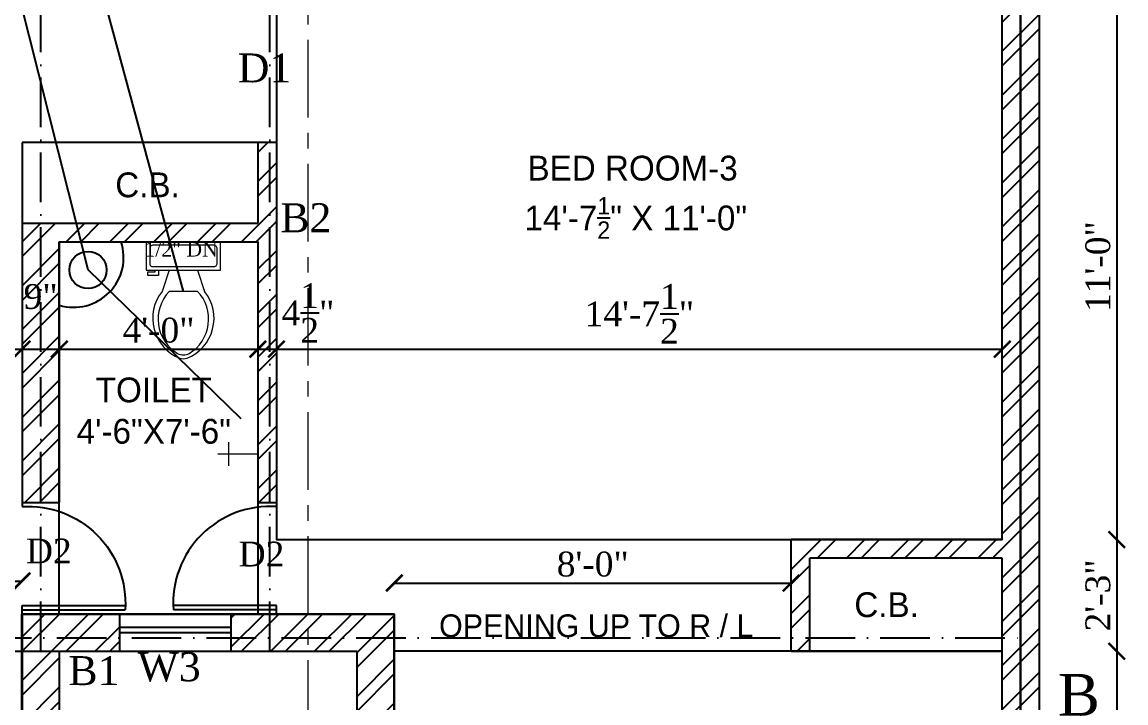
# Model space of a CAD drawing. Header units: feet. Extents: x -3489 to 100857, y -7396 to -4185.
# Drawn here: x 98097.5 to 98364.4, y -5681.7 to -5517.1 of the extents above; entities that cross this region are included whole.
import ezdxf
from ezdxf.enums import TextEntityAlignment as Align

# ---------------------------------------------------------------- set-up
doc = ezdxf.new("R2010")
doc.units = ezdxf.units.FT
doc.header["$MEASUREMENT"] = 0
for name, pattern in [('ACAD_ISO10W100', [18, 12, -3, 0, -3]), ('CENTER', [2, 1.25, -0.25, 0.25, -0.25]), ('DASHDOTX2', [2, 1, -0.5, 0, -0.5])]:
    doc.linetypes.add(name, pattern=pattern)
for name, color, linetype, lineweight in [('BEAM', 5, 'DASHDOTX2', 30), ('Grid', 252, 'CENTER', 20), ('SANITARY', 140, 'Continuous', 13), ('SANTRY', 7, 'Continuous', 15)]:
    doc.layers.add(name, color=color, linetype=linetype, lineweight=lineweight)
doc.layers.add('BLK_1_FLR_0_BLT_UP_AREA', color=25, linetype='Continuous', true_color=0x995f4c, plot=False)
doc.layers.add('BLK_1_FLR_0_BLT_UP_AREA_EXISTING', color=25, linetype='Continuous', true_color=0x995f4c, plot=False)
doc.layers.add('BLK_1_FLR_0_REGULAR_ROOM_2', color=1, linetype='Continuous', plot=False)
doc.layers.add('BLK_1_FLR_0_REGULAR_ROOM_3', color=1, linetype='Continuous', plot=False)
for name, color, linetype in [('BLK_1_FLR_0_WATER_CLOSET', 7, 'Continuous'), ('DOOR', 175, 'Continuous'), ('JOINERY TEXT', 170, 'Continuous'), ('TEXT', 5, 'Continuous'), ('TOILET FIXTURES', 35, 'Continuous'), ('WALL', 1, 'Continuous')]:
    doc.layers.add(name, color=color, linetype=linetype)
doc.styles.add('33', font='arial.ttf', dxfattribs={"height": 8})
doc.styles.add('VEENI', font='times.ttf')
doc.styles.add('VINOD', font='times.ttf')
doc.dimstyles.new('Standard$0', dxfattribs={"dimtxt": 9, "dimasz": 9, "dimexe": 9, "dimexo": 9, "dimgap": 4.8125, "dimtad": 0, "dimdec": 3, "dimzin": 3, "dimdsep": 46, "dimlunit": 4, "dimtxsty": '33', "dimblk": 'DOTSMALL', "dimblk1": 'ARCHTICK', "dimblk2": 'ARCHTICK', "dimcen": 0.09, "dimclrd": 256, "dimclre": 256, "dimclrt": 256, "dimadec": 0, "dimazin": 0, "dimtfac": 0.75, "dimtdec": 3, "dimtix": 1, "dimtofl": 0, "dimtmove": 2, "dimatfit": 3, "dimldrblk": 'DOTSMALL', "dimfxl": 1, "dimtolj": 1, "dimtzin": 0, "dimlwd": -1, "dimlwe": -1, "dimarcsym": 0})
pattern_1 = [(45, (6274.425, -406.5176), (-5.30330086, 5.30330086), []), (45, (6277.96, -406.5176), (-5.30330086, 5.30330086), [])]

# ---------------------------------------------------------------- blocks, each defined once
blk = doc.blocks.new('_ArchTick')
at = {"color": 0, "linetype": 'ByBlock', "const_width": 0.15}
blk.add_lwpolyline([(-0.5, -0.5), (0.5, 0.5)], dxfattribs=at)
blk = doc.blocks.new('*D82')
at = {"transparency": 16777216}
blk.add_line((98362.16, -5510.2), (98362.16, -5642.2), dxfattribs=at)
at = {"layer": 'Defpoints', "color": 0, "transparency": 16777216}
for p in [(98334.48, -5510.2), (98334.48, -5642.2), (98362.16, -5642.2)]:
    blk.add_point(p, dxfattribs=at)
at = {"transparency": 16777216, "xscale": 4, "yscale": 4, "zscale": 4}
for p, rotation in [((98362.16, -5510.2), 90), ((98362.16, -5642.2), 270)]:
    blk.add_blockref('_ArchTick', p, dxfattribs=dict(at, rotation=rotation))
at = {"lineweight": 25, "transparency": 16777216, "insert": (98357.61, -5576.2), "char_height": 6, "attachment_point": 5, "rotation": 90, "style": 'VINOD'}
blk.add_mtext('\\A1;11\'-0"', dxfattribs=at)
blk = doc.blocks.new('*D83')
at = {"transparency": 16777216}
blk.add_line((98362.16, -5642.2), (98362.16, -5669.2), dxfattribs=at)
at = {"layer": 'Defpoints', "color": 0, "transparency": 16777216}
for p in [(98334.48, -5642.2), (98334.48, -5669.2), (98362.16, -5669.2)]:
    blk.add_point(p, dxfattribs=at)
at = {"transparency": 16777216, "xscale": 4, "yscale": 4, "zscale": 4}
for p, rotation in [((98362.16, -5642.2), 90), ((98362.16, -5669.2), 270)]:
    blk.add_blockref('_ArchTick', p, dxfattribs=dict(at, rotation=rotation))
at = {"lineweight": 25, "transparency": 16777216, "insert": (98357.61, -5655.7), "char_height": 6, "attachment_point": 5, "rotation": 90, "style": 'VINOD'}
blk.add_mtext('\\A1;2\'-3"', dxfattribs=at)
blk = doc.blocks.new('*D84')
at = {"transparency": 16777216}
blk.add_line((98362.16, -5669.2), (98362.16, -5822.2), dxfattribs=at)
at = {"layer": 'Defpoints', "color": 0, "transparency": 16777216}
for p in [(98334.48, -5669.2), (98334.48, -5822.2), (98362.16, -5822.2)]:
    blk.add_point(p, dxfattribs=at)
at = {"transparency": 16777216, "xscale": 4, "yscale": 4, "zscale": 4}
for p, rotation in [((98362.16, -5669.2), 90), ((98362.16, -5822.2), 270)]:
    blk.add_blockref('_ArchTick', p, dxfattribs=dict(at, rotation=rotation))
at = {"lineweight": 25, "transparency": 16777216, "insert": (98357.6, -5745.7), "char_height": 6, "attachment_point": 5, "rotation": 90, "style": 'VINOD'}
blk.add_mtext('\\A1;12\'-9"', dxfattribs=at)
blk = doc.blocks.new('39')
at = {"layer": 'DOOR'}
for p, q in [((1.5, 0), (1.5, 36)), ((3, 0), (3, 36)), ((0, 0), (3, 0)), ((39, 0), (37.5, 0))]:
    blk.add_line(p, q, dxfattribs=at)
blk.add_arc((3.73, 2.23), 33.85, 356.2302, 93.7698, dxfattribs=at)
blk = doc.blocks.new('*D94')
at = {"transparency": 16777216}
blk.add_line((98187.48, -5652.72), (98283.43, -5652.72), dxfattribs=at)
at = {"layer": 'Defpoints', "color": 0, "transparency": 16777216}
for p in [(98283.43, -5652.72), (98187.48, -5660.2), (98283.43, -5660.2)]:
    blk.add_point(p, dxfattribs=at)
at = {"transparency": 16777216, "xscale": 4, "yscale": 4, "zscale": 4, "rotation": 180}
blk.add_blockref('_ArchTick', (98187.48, -5652.72), dxfattribs=at)
at = {"transparency": 16777216, "xscale": 4, "yscale": 4, "zscale": 4}
blk.add_blockref('_ArchTick', (98283.43, -5652.72), dxfattribs=at)
at = {"lineweight": 25, "transparency": 16777216, "insert": (98235.46, -5648.17), "char_height": 6, "attachment_point": 5, "style": 'VINOD'}
blk.add_mtext('\\A1;8\'-0"', dxfattribs=at)
blk = doc.blocks.new('*D98')
at = {"transparency": 16777216}
blk.add_line((97947.48, -5596.16), (98097.48, -5596.16), dxfattribs=at)
at = {"layer": 'Defpoints', "color": 0, "transparency": 16777216}
for p in [(97947.48, -5596.16), (98097.48, -5596.16), (98097.48, -5596.16)]:
    blk.add_point(p, dxfattribs=at)
at = {"transparency": 16777216, "xscale": 4, "yscale": 4, "zscale": 4, "rotation": 180}
blk.add_blockref('_ArchTick', (97947.48, -5596.16), dxfattribs=at)
at = {"transparency": 16777216, "xscale": 4, "yscale": 4, "zscale": 4}
blk.add_blockref('_ArchTick', (98097.48, -5596.16), dxfattribs=at)
at = {"lineweight": 25, "transparency": 16777216, "insert": (98022.48, -5591.61), "char_height": 6, "attachment_point": 5, "style": 'VINOD'}
blk.add_mtext('\\A1;12\'-6"', dxfattribs=at)
blk = doc.blocks.new('*D99')
at = {"transparency": 16777216}
blk.add_line((98097.48, -5596.16), (98106.48, -5596.16), dxfattribs=at)
at = {"layer": 'Defpoints', "color": 0, "transparency": 16777216}
for p in [(98097.48, -5596.16), (98106.48, -5596.16), (98106.48, -5596.16)]:
    blk.add_point(p, dxfattribs=at)
at = {"transparency": 16777216, "xscale": 4, "yscale": 4, "zscale": 4, "rotation": 180}
blk.add_blockref('_ArchTick', (98097.48, -5596.16), dxfattribs=at)
at = {"transparency": 16777216, "xscale": 4, "yscale": 4, "zscale": 4}
blk.add_blockref('_ArchTick', (98106.48, -5596.16), dxfattribs=at)
at = {"lineweight": 25, "transparency": 16777216, "insert": (98101.98, -5583.48), "char_height": 6, "attachment_point": 5, "style": 'VINOD'}
blk.add_mtext('\\A1;9"', dxfattribs=at)
blk = doc.blocks.new('*D100')
at = {"transparency": 16777216}
blk.add_line((98106.48, -5596.16), (98154.48, -5596.16), dxfattribs=at)
at = {"layer": 'Defpoints', "color": 0, "transparency": 16777216}
for p in [(98106.48, -5596.16), (98154.48, -5596.16), (98154.48, -5596.16)]:
    blk.add_point(p, dxfattribs=at)
at = {"transparency": 16777216, "xscale": 4, "yscale": 4, "zscale": 4, "rotation": 180}
blk.add_blockref('_ArchTick', (98106.48, -5596.16), dxfattribs=at)
at = {"transparency": 16777216, "xscale": 4, "yscale": 4, "zscale": 4}
blk.add_blockref('_ArchTick', (98154.48, -5596.16), dxfattribs=at)
at = {"lineweight": 25, "transparency": 16777216, "insert": (98130.48, -5591.61), "char_height": 6, "attachment_point": 5, "style": 'VINOD'}
blk.add_mtext('\\A1;4\'-0"', dxfattribs=at)
blk = doc.blocks.new('*D101')
at = {"transparency": 16777216}
blk.add_line((98154.48, -5596.16), (98158.98, -5596.16), dxfattribs=at)
at = {"layer": 'Defpoints', "color": 0, "transparency": 16777216}
for p in [(98154.48, -5596.16), (98158.98, -5596.16), (98158.98, -5596.16)]:
    blk.add_point(p, dxfattribs=at)
at = {"transparency": 16777216, "xscale": 4, "yscale": 4, "zscale": 4, "rotation": 180}
blk.add_blockref('_ArchTick', (98154.48, -5596.16), dxfattribs=at)
at = {"transparency": 16777216, "xscale": 4, "yscale": 4, "zscale": 4}
blk.add_blockref('_ArchTick', (98158.98, -5596.16), dxfattribs=at)
at = {"lineweight": 25, "transparency": 16777216, "insert": (98166.61, -5587.42), "char_height": 6, "attachment_point": 5, "style": 'VINOD'}
blk.add_mtext('\\A1;4{\\H1x;\\S1/2;}"', dxfattribs=at)
blk = doc.blocks.new('*D102')
at = {"transparency": 16777216}
blk.add_line((98158.98, -5596.16), (98334.48, -5596.16), dxfattribs=at)
at = {"layer": 'Defpoints', "color": 0, "transparency": 16777216}
for p in [(98158.98, -5596.16), (98334.48, -5596.16), (98334.48, -5596.16)]:
    blk.add_point(p, dxfattribs=at)
at = {"transparency": 16777216, "xscale": 4, "yscale": 4, "zscale": 4, "rotation": 180}
blk.add_blockref('_ArchTick', (98158.98, -5596.16), dxfattribs=at)
at = {"transparency": 16777216, "xscale": 4, "yscale": 4, "zscale": 4}
blk.add_blockref('_ArchTick', (98334.48, -5596.16), dxfattribs=at)
at = {"lineweight": 25, "transparency": 16777216, "insert": (98246.73, -5587.62), "char_height": 6, "attachment_point": 5, "style": 'VINOD'}
blk.add_mtext('\\A1;14\'-7{\\H1x;\\S1/2;}"', dxfattribs=at)
blk = doc.blocks.new('*D104')
at = {"transparency": 16777216}
blk.add_line((98001.51, -5652.22), (98097.48, -5652.22), dxfattribs=at)
at = {"layer": 'Defpoints', "color": 0, "transparency": 16777216}
for p in [(98097.48, -5652.22), (98001.51, -5669.2), (98097.48, -5669.2)]:
    blk.add_point(p, dxfattribs=at)
at = {"transparency": 16777216, "xscale": 4, "yscale": 4, "zscale": 4, "rotation": 180}
blk.add_blockref('_ArchTick', (98001.51, -5652.22), dxfattribs=at)
at = {"transparency": 16777216, "xscale": 4, "yscale": 4, "zscale": 4}
blk.add_blockref('_ArchTick', (98097.48, -5652.22), dxfattribs=at)
at = {"lineweight": 25, "transparency": 16777216, "insert": (98049.5, -5647.67), "char_height": 6, "attachment_point": 5, "style": 'VINOD'}
blk.add_mtext('\\A1;8\'-0"', dxfattribs=at)
blk = doc.blocks.new('Toilet - top')
for p, q in [((9.5, -6), (9.5, -2)), ((-10, -8.5), (-8, -8.5)), ((-10, -9.5), (-10, -8.5)), ((-8, -8.5), (-8, -8)), ((-7, -8), (-7, -9.5)), ((-4, -8), (-6, -14)), ((4, -8), (6, -14)), ((-7, -9.5), (-10, -9.5)), ((4, -14), (-4, -14))]:
    blk.add_line(p, q)
blk.add_lwpolyline([(10.5, -8), (10.5, 0), (-10.5, 0), (-10.5, -8)], close=True)
for points in [[(-9.5, -2), (-9.5, -6)], [(8.5, -1), (-8.5, -1)], [(-8.5, -7), (8.5, -7)]]:
    blk.add_lwpolyline(points)
for centre, radius, start, end in [((-8.62, -1.88), 0.884, 81.8699, 188.1301), ((8.62, -1.88), 0.884, 351.8699, 98.1301), ((-8.62, -6.12), 0.884, 171.8699, 278.1301), ((8.62, -6.12), 0.884, 261.8699, 8.1301), ((3.52, -21.58), 12.17, 141.4691, 247.9714), ((4.2, -21.82), 11.33, 136.3677, 238.9468), ((-3.52, -21.58), 12.17, 292.0284, 38.5307), ((-4.2, -21.82), 11.33, 301.053, 43.6321), ((0, -27.88), 4, 245.7318, 294.2682), ((0, -29), 4, 254.8605, 285.1395)]:
    blk.add_arc(centre, radius, start, end)

msp = doc.modelspace()

# ---------------------------------------------------------------- hatches: boundary and pattern name
at = {"layer": 'WALL'}
h = msp.add_hatch(dxfattribs=at)
h.set_pattern_fill('ANSI32', color=0, scale=20)
h.set_pattern_definition(pattern_1)
h.paths.add_polyline_path([(98343.48377, -5370.69855), (98343.48377, -5130.69855), (98248.98377, -5130.69855), (98248.98377, -5148.69855), (98257.98377, -5148.69855), (98257.98377, -5139.69855), (98334.48377, -5139.69855), (98334.48377, -5211.69855), (98248.98377, -5211.69855), (98248.98377, -5221.45609), (98257.98377, -5221.45609), (98257.98377, -5216.19855), (98334.48377, -5216.19855), (98334.48377, -5318.19855), (98334.48377, -5322.69855), (98334.48377, -5358.69855), (98295.45513, -5358.69855), (98301.00609, -5363.19855), (98334.48377, -5363.19855), (98334.48377, -5501.19855), (98272.98377, -5501.19855), (98272.98377, -5464.66466), (98268.48377, -5464.66466), (98268.48377, -5510.19855), (98334.48377, -5510.19855), (98334.48377, -5642.19855), (98283.43073, -5642.19855), (98283.43073, -5669.19855), (98287.93073, -5669.19855), (98287.93073, -5646.69855), (98334.48377, -5646.69855), (98334.48377, -5853.69855), (98343.48377, -5853.69855)])
h = msp.add_hatch(dxfattribs=at)
h.set_pattern_fill('ANSI32', color=0, scale=20)
h.set_pattern_definition(pattern_1)
h.paths.add_polyline_path([(98106.48377, -5570.19855), (98111.71449, -5570.19855), (98110.58585, -5565.69855), (98097.48377, -5565.69855), (98097.48377, -5633.19855), (98106.48377, -5633.19855)])
h.paths.add_polyline_path([(98158.98377, -5546.19855), (98154.48377, -5546.19855), (98154.48377, -5565.69855), (98132.0123, -5565.69855), (98133.23179, -5570.19855), (98154.48377, -5570.19855), (98154.48377, -5633.19855), (98158.98377, -5633.19855)])
h.paths.add_polyline_path([(98132.0123, -5565.69855), (98110.58585, -5565.69855), (98111.71449, -5570.19855), (98133.23179, -5570.19855)])
h.paths.add_polyline_path([(98187.48377, -5660.19855), (98148.03884, -5660.19855), (98148.03884, -5669.19855), (98178.48377, -5669.19855), (98178.48377, -5705.19855), (98187.48377, -5705.19855)])
h.paths.add_polyline_path([(98106.48377, -5669.19855), (98097.48377, -5669.19855), (98097.48377, -5705.19855), (98106.48377, -5705.19855)])
h.paths.add_polyline_path([(98121.03884, -5660.19855), (98097.48377, -5660.19855), (98097.48377, -5669.19855), (98106.48377, -5669.19855), (98121.03884, -5669.19855)])
h.paths.add_polyline_path([(98106.48377, -5705.19855), (98097.48377, -5705.19855), (98097.48377, -5835.69855), (98106.48377, -5835.69855)])
h.paths.add_polyline_path([(98187.48377, -5705.19855), (98178.48377, -5705.19855), (98178.48377, -5822.19855), (98146.98377, -5822.19855), (98146.98377, -5835.69855), (98187.48377, -5835.69855)])
h.paths.add_polyline_path([(98177.57966, -5735.92808), (98188.6258, -5735.92808), (98188.6258, -5723.11698), (98177.57966, -5723.11698)], flags=9)

# ---------------------------------------------------------------- linework, layer by layer
at = {"layer": 'BEAM', "color": 5, "linetype": 'ACAD_ISO10W100', "lineweight": -3}
for p, q in [((98101.98377, -5669.19855), (98101.98377, -5501.19855)), ((98157.42476, -5669.19855), (98157.42476, -5501.19855)), ((97942.98377, -5665.98946), (98338.98377, -5665.98946))]:
    msp.add_line(p, q, dxfattribs=at)
at = {"layer": 'BLK_1_FLR_0_BLT_UP_AREA', "color": 6}
msp.add_lwpolyline([(98338.90377, -5835.69855), (98338.90377, -5130.69855), (98248.90377, -5130.69855), (98248.90377, -5289.69855), (97942.90377, -5289.69855), (97942.90377, -5835.69855), (97947.40377, -5835.69855), (97947.40377, -5835.69855), (98097.40377, -5835.69855), (98097.40377, -5660.19855), (98187.40377, -5660.19855), (98187.40377, -5835.69855), (98334.40377, -5835.69855), (98334.40377, -5835.69855), (98338.90377, -5835.69855)], close=True, dxfattribs=at)
at = {"layer": 'BLK_1_FLR_0_BLT_UP_AREA', "color": 25}
msp.add_lwpolyline([(98338.90377, -5130.69855), (98338.90377, -5835.69855), (98187.48377, -5835.69855), (98187.48377, -5660.19855), (98097.48377, -5660.19855), (98097.48377, -5835.69855), (97942.98377, -5835.69855), (97942.98377, -5289.69855), (98248.98377, -5289.69855), (98248.98377, -5130.69855)], close=True, dxfattribs=at)
at = {"layer": 'BLK_1_FLR_0_BLT_UP_AREA_EXISTING', "color": 25}
msp.add_lwpolyline([(98097.48377, -5660.19855), (98187.48377, -5660.19855), (98187.48377, -5835.69855), (98097.48377, -5835.69855)], close=True, dxfattribs=at)
at = {"layer": 'BLK_1_FLR_0_REGULAR_ROOM_2', "color": 1}
msp.add_lwpolyline([(97947.48377, -5669.19855), (98097.48377, -5669.19855), (98097.48377, -5822.19855), (97947.48377, -5822.19855)], close=True, dxfattribs=at)
at = {"layer": 'BLK_1_FLR_0_REGULAR_ROOM_3', "color": 1}
for points in [[(98334.48377, -5510.19855), (98158.98377, -5510.19855), (98158.98377, -5642.19855), (98334.48377, -5642.19855)], [(98334.48377, -5669.19855), (98187.48377, -5669.19855), (98187.48377, -5822.19855), (98334.48377, -5822.19855)]]:
    msp.add_lwpolyline(points, close=True, dxfattribs=at)
at = {"layer": 'BLK_1_FLR_0_WATER_CLOSET', "color": 3}
msp.add_lwpolyline([(98106.48377, -5570.19855), (98154.48377, -5570.19855), (98154.48377, -5660.19855), (98106.48377, -5660.19855)], close=True, dxfattribs=at)
at = {"layer": 'Grid', "color": 7, "ltscale": 15}
msp.add_line((98338.98377, -5869.51757), (98338.98377, -5114.01757), dxfattribs=at)
msp.add_lwpolyline([(98166.65985, -5870.13764), (98166.65985, -5510.19855), (98315.80868, -5510.19855), (98315.80868, -5097.51427), (98298.51651, -5097.51427), (98315.80868, -5114.91793)], dxfattribs=at)
at = {"layer": 'SANITARY'}
for p, q in [((98147.3547, -5618.65166), (98147.3547, -5624.38347)), ((98147.3547, -5618.65166), (98147.3547, -5624.38347)), ((98154.48377, -5621.51757), (98144.79749, -5621.51757))]:
    msp.add_line(p, q, dxfattribs=at)
at = {"layer": 'SANTRY', "lineweight": -3}
msp.add_line((98113.42476, -5577.01757), (98037.07538, -5272.60519), dxfattribs=at)
at = {"layer": 'TOILET FIXTURES', "lineweight": -3}
msp.add_line((98136.48377, -5582.19855), (98045.92476, -5248.02986), dxfattribs=at)
at = {"layer": 'WALL', "ltscale": 200}
for p, q in [((98343.48377, -5853.69855), (98343.48377, -5370.69855)), ((98334.48377, -5642.19855), (98334.48377, -5510.19855)), ((98158.98377, -5546.19855), (98097.48377, -5546.19855)), ((98097.48377, -5546.19855), (98097.48377, -5633.19855)), ((98154.48377, -5546.19855), (98154.48377, -5565.69855)), ((98158.98377, -5546.19855), (98158.98377, -5633.19855)), ((98097.48377, -5565.69855), (98154.48377, -5565.69855)), ((98106.48377, -5570.19855), (98154.48377, -5570.19855)), ((98106.48377, -5570.19855), (98106.48377, -5633.19855)), ((98154.48377, -5570.19855), (98154.48377, -5633.19855)), ((98097.48377, -5633.19855), (98106.48377, -5633.19855)), ((98154.48377, -5633.19855), (98158.98377, -5633.19855)), ((98334.48377, -5642.19855), (98283.43073, -5642.19855)), ((98283.43073, -5669.19855), (98283.43073, -5642.19855)), ((98334.48377, -5646.69855), (98287.93073, -5646.69855)), ((98287.93073, -5669.19855), (98287.93073, -5646.69855)), ((98334.48377, -5853.69855), (98334.48377, -5646.69855)), ((98097.48377, -5660.19855), (98187.48377, -5660.19855)), ((98097.48377, -5660.19855), (98097.48377, -5669.19855)), ((98187.48377, -5835.69855), (98187.48377, -5660.19855)), ((98097.48377, -5669.19855), (98106.48377, -5669.19855)), ((98097.48377, -5669.19855), (98097.48377, -5835.69855)), ((98106.48377, -5669.19855), (98178.48377, -5669.19855)), ((98106.48377, -5669.19855), (98106.48377, -5835.69855)), ((98178.48377, -5822.19855), (98178.48377, -5669.19855)), ((98283.43073, -5669.19855), (98334.48377, -5669.19855))]:
    msp.add_line(p, q, dxfattribs=at)
at = {"layer": 'WALL'}
msp.add_line((98150.42476, -5613.01757), (98113.42476, -5577.01757), dxfattribs=at)
at = {"layer": 'WALL', "ltscale": 200}
for points in [[(98121.03884, -5669.19855), (98148.03884, -5669.19855), (98148.03884, -5660.19855), (98121.03884, -5660.19855)], [(98148.03884, -5663.49616), (98121.03884, -5663.49616), (98121.03884, -5664.69855), (98148.03884, -5664.69855)]]:
    msp.add_lwpolyline(points, close=True, dxfattribs=at)
at = {"layer": 'WALL'}
msp.add_circle((98113.42476, -5577.01757), 4.5, dxfattribs=at)
msp.add_arc((98109.99321, -5573.99475), 12.04539, 253.0610889, 18.3703725, dxfattribs=at)

# ---------------------------------------------------------------- block references
at = {"layer": 'SANITARY', "xscale": 0.8571428571428572, "yscale": 0.8571428571428572, "zscale": 0.8571428571428572}
msp.add_blockref('Toilet - top', (98136.48377, -5570.19855), dxfattribs=at)
at = {"layer": 'WALL', "ltscale": 200}
for p, xscale, yscale, zscale, rotation in [((98097.48377, -5660.19855), -0.6923076923070398, 0.6923076923070398, 0.6923076923070398, 270), ((98158.98377, -5660.19855), 0.6923076923081039, 0.6923076923081039, 0.6923076923081039, 90)]:
    msp.add_blockref('39', p, dxfattribs=dict(at, xscale=xscale, yscale=yscale, zscale=zscale, rotation=rotation))

# ---------------------------------------------------------------- texts
at = {"attachment_point": 2}
for s, insert, char_height, width in [('\\A1;\\pi2.52402,t18.5202;{\\fUtsaah|b0|i0|c0|p34;BED ROOM-3\\P\\pi4.08,t20.0802;14\'-7\\H0.7x;\\S1/2;\\H1.4286x;" X 11\'-0\\H1.0003x;" }', (98243.83693, -5549.3962), 6, 69.2159404), ('\\A1;{\\fUtsaah|b0|i0|c0|p34;C.B.}', (98127.82037, -5553.44126), 6, 69.2159404), ('\\A1;\\pi4.08,t20.0802;{\\fUtsaah|b0|i0|c0|p34;TOILET\\P4\'-6"X7\'-6\\H1.0003x;" }', (98127.29667, -5603.01757), 6, 69.2159404), ('\\A1;{\\fUtsaah|b0|i0|c0|p34;C.B.}', (98306.50477, -5654.94508), 6, 69.2159404), ('\\A1;{\\fUtsaah|b0|i0|c0|p34;OPENING UP TO R / L}', (98236.30616, -5660.28665), 5.5, 105.9036223)]:
    msp.add_mtext(s, dxfattribs=dict(at, insert=insert, char_height=char_height, width=width))
at = {"layer": 'JOINERY TEXT', "style": 'VEENI'}
for s, height, p in [('D1', 7, (98156.11841, -5528.15956)), ('B2', 7, (98166.09624, -5564.37287)), ('D2', 6, (98103.95659, -5644.92662)), ('D2', 6, (98155.37016, -5645.6806)), ('B1', 7, (98114.86115, -5673.87287)), ('W3', 7, (98133.03249, -5672.99763))]:
    msp.add_text(s, height=height, dxfattribs=at).set_placement(p, align=Align.MIDDLE)
at = {"layer": 'TEXT', "style": 'VINOD'}
msp.add_text('B', height=10.08, dxfattribs=at).set_placement((98353.00482, -5679.75414), align=Align.MIDDLE)
at = {"layer": 'TOILET FIXTURES', "lineweight": -3, "style": 'VEENI'}
msp.add_text('1/2" DN', height=3.47004, dxfattribs=at).set_placement((98135.92535, -5572.03745), align=Align.MIDDLE)

# ---------------------------------------------------------------- dimensions: what is measured, and where the dimension line sits
at = {"lineweight": 25}
for base, p1, p2, picture, middle in [((98362.15693, -5642.19855), (98334.48377, -5510.19855), (98334.48377, -5642.19855), '*D82', (98357.60502, -5576.19855)), ((98362.15693, -5669.19855), (98334.48377, -5642.19855), (98334.48377, -5669.19855), '*D83', (98357.60502, -5655.69855)), ((98362.15693, -5822.19855), (98334.48377, -5669.19855), (98334.48377, -5822.19855), '*D84', (98357.59637, -5745.69855))]:
    dim = msp.add_linear_dim(base=base, p1=p1, p2=p2, angle=90, dimstyle='Standard$0', override={"dimtxt": 6, "dimasz": 4, "dimexe": 1.25, "dimexo": 7.5, "dimgap": 1.5, "dimtad": 1, "dimdec": 2, "dimtxsty": 'VINOD', "dimblk": 'ArchTick', "dimse1": 1, "dimse2": 1, "dimtfac": 1, "dimtdec": 1, "dimtix": 0, "dimfxl": 2}, dxfattribs=at)
    dim.commit()
    dim.dimension.update_dxf_attribs({"geometry": picture, "text_midpoint": middle})
for base, p1, p2, picture, middle in [((98106.48377, -5596.16323), (98097.48377, -5596.16323), (98106.48377, -5596.16323), '*D99', (98101.98377, -5583.48154)), ((98334.48377, -5596.16323), (98158.98377, -5596.16323), (98334.48377, -5596.16323), '*D102', (98246.73377, -5587.61564)), ((98097.48377, -5596.16323), (97947.48377, -5596.16323), (98097.48377, -5596.16323), '*D98', (98022.48377, -5591.61132)), ((98154.48377, -5596.16323), (98106.48377, -5596.16323), (98154.48377, -5596.16323), '*D100', (98130.48377, -5591.61132)), ((98097.48377, -5652.22247), (98001.50692, -5669.19855), (98097.48377, -5669.19855), '*D104', (98049.49535, -5647.67056)), ((98283.43073, -5652.71928), (98187.48377, -5660.19855), (98283.43073, -5660.19855), '*D94', (98235.45725, -5648.16737))]:
    dim = msp.add_linear_dim(base=base, p1=p1, p2=p2, dimstyle='Standard$0', override={"dimtxt": 6, "dimasz": 4, "dimexe": 1.25, "dimexo": 7.5, "dimgap": 1.5, "dimtad": 1, "dimdec": 2, "dimtxsty": 'VINOD', "dimblk": 'ArchTick', "dimse1": 1, "dimse2": 1, "dimtfac": 1, "dimtdec": 1, "dimtix": 0, "dimfxl": 2}, dxfattribs=at)
    dim.commit()
    dim.dimension.update_dxf_attribs({"geometry": picture, "text_midpoint": middle})
dim = msp.add_linear_dim(base=(98158.98377, -5596.16323), p1=(98154.48377, -5596.16323), p2=(98158.98377, -5596.16323), dimstyle='Standard$0', override={"dimtxt": 6, "dimasz": 4, "dimexe": 1.25, "dimexo": 7.5, "dimgap": 1.5, "dimtad": 1, "dimdec": 2, "dimtxsty": 'VINOD', "dimblk": 'ArchTick', "dimse1": 1, "dimse2": 1, "dimtfac": 1, "dimtdec": 1, "dimtix": 0, "dimfxl": 2}, dxfattribs=at)
dim.commit()
dim.dimension.update_dxf_attribs({"geometry": '*D101', "text_midpoint": (98166.61034, -5587.41723), "dimtype": 160})

doc.saveas('drawing.dxf')
